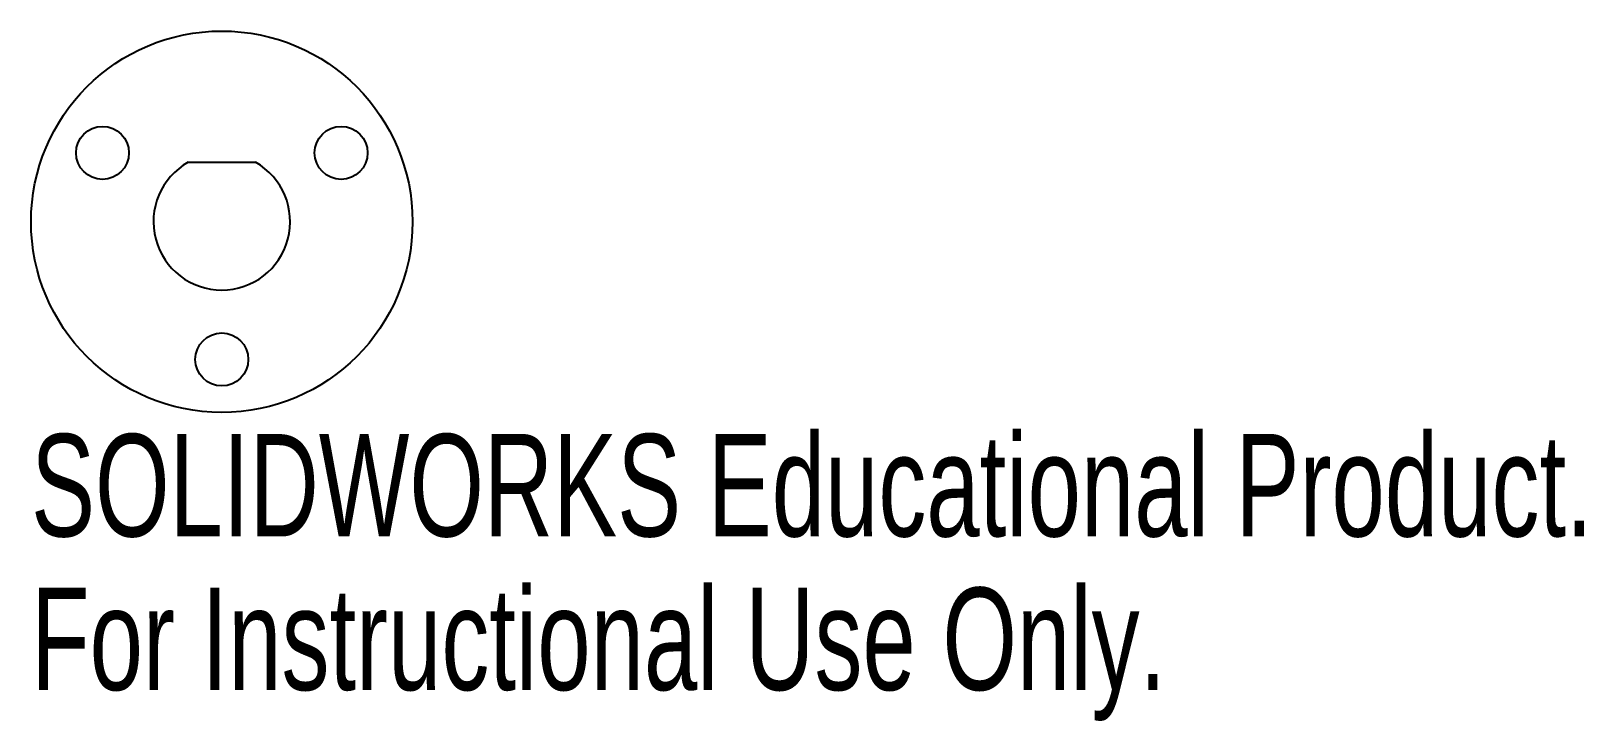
# Model space of a CAD drawing. Header units: millimetres. Extents: x -9 to 64.3, y -23.6 to 9.
import ezdxf

# ---------------------------------------------------------------- set-up
doc = ezdxf.new("R2010")
doc.units = ezdxf.units.MM
doc.styles.add('SLDTEXTSTYLE0', font='TXT', dxfattribs={"width": 0.7})

msp = doc.modelspace()

# ---------------------------------------------------------------- linework, layer by layer
at = {"color": 7, "linetype": 'Continuous', "lineweight": 25}
msp.add_line((-1.587, 2.807), (1.587, 2.807), dxfattribs=at)
for centre, radius in [((0, 0), 9), ((-5.629, 3.25), 1.25), ((5.629, 3.25), 1.25), ((0, -6.5), 1.25)]:
    msp.add_circle(centre, radius, dxfattribs=at)
msp.add_arc((0, 0), 3.225, 119.48845, 60.51155, dxfattribs=at)

# ---------------------------------------------------------------- texts
at = {"color": 7, "linetype": 'Continuous', "char_height": 4.83362, "attachment_point": 1, "style": 'SLDTEXTSTYLE0'}
for s, insert in [('SOLIDWORKS Educational Product.', (-9, -10.02)), ('For Instructional Use Only.', (-9, -17.27))]:
    msp.add_mtext(s, dxfattribs=dict(at, insert=insert))

doc.saveas('drawing.dxf')
